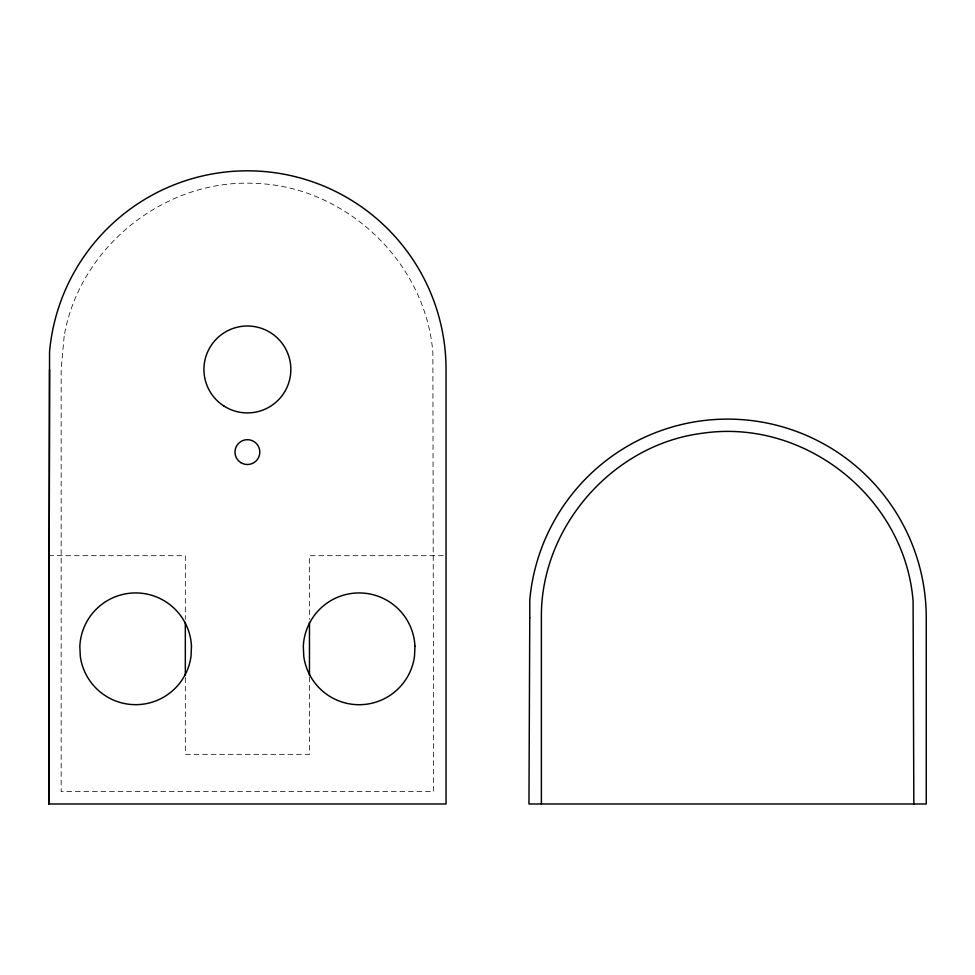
<?xml version="1.0" encoding="UTF-8"?>
<svg xmlns="http://www.w3.org/2000/svg" width="975" height="975" viewBox="0 0 975 975"><rect width="100%" height="100%" fill="white"/><g stroke="black" fill="none" stroke-linecap="round" stroke-linejoin="round"><path stroke-width="0.73" stroke-dasharray="4.88 3.66" d="M48.75 555.689L185.323 555.689L185.323 619.369M443.272 555.689L309.465 555.689L309.465 619.369M309.465 676.991L309.465 754.321L185.323 754.321L185.323 676.991M64.155 336.204L61.169 369.452L61.169 791.578L433.619 791.578L432.876 352.767C425.77 262.507 346.235 186.457 255.743 183.41C165.348 178.34 79.316 246.943 64.155 336.204"/><path stroke-width="1.46" d="M48.75 803.985L49.554 351.646A198.644 198.644 0 0 1 256.303 171.015A198.644 198.644 0 0 1 446.038 369.452L446.038 803.985L48.75 803.985L49.554 369.452M913.831 803.985L913.088 601.063C904.898 497.75 805.155 418.202 702.609 433.217C612.763 444.356 540.357 527.231 541.381 617.76L541.381 803.985M309.465 622.403L309.465 675.48M185.323 622.403L185.323 675.48M529.766 617.76L528.962 803.985L926.25 803.985L926.25 617.76A198.644 198.644 0 0 0 736.515 419.311A198.644 198.644 0 0 0 529.766 599.954L529.766 617.76M191.466 646.291L191.015 656.297A55.868 55.868 0 0 1 80.291 656.297L79.84 646.291A55.868 55.868 0 0 1 135.659 592.934A55.868 55.868 0 0 1 191.466 646.291M414.948 646.291L414.497 656.297A55.868 55.868 0 0 1 303.761 656.297L303.322 646.291A55.868 55.868 0 0 1 359.129 592.934A55.868 55.868 0 0 1 414.948 646.291M223.994 406.075A43.448 43.448 0 0 0 290.806 371.402A43.448 43.448 0 0 0 227.382 330.891A43.448 43.448 0 0 0 223.994 406.075M240.715 462.564A12.419 12.419 0 0 0 259.801 452.656A12.419 12.419 0 0 0 241.678 441.078A12.419 12.419 0 0 0 240.715 462.564"/></g></svg>
